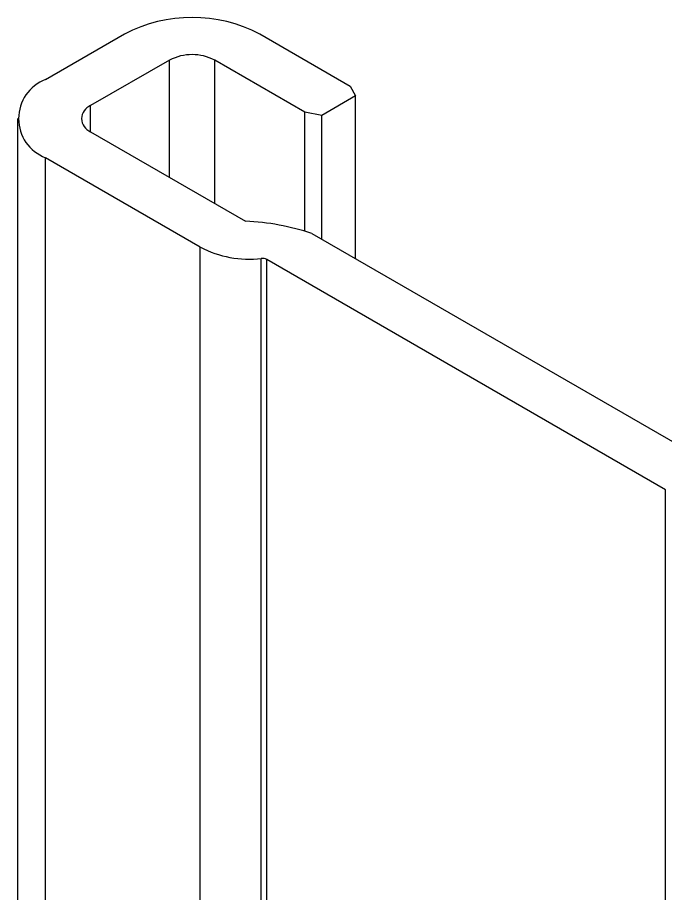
# Model space of a CAD drawing. Extents: x -976302 to -776254, y 5665 to 231437.
# Drawn here: x -788687.4 to -788585.2, y 89667.6 to 89805.7 of the extents above; entities that cross this region are included whole.
import ezdxf

# ---------------------------------------------------------------- set-up
doc = ezdxf.new("R2010")
doc.units = 0
doc.header["$LTSCALE"] = 1000
doc.header["$MEASUREMENT"] = 0
doc.layers.add('暖通', color=7, linetype='Continuous')

msp = doc.modelspace()

# ---------------------------------------------------------------- linework, layer by layer
at = {"layer": '暖通', "color": 7}
for p, q in [((-788682.98, 89795.9), (-788670.52, 89803.09)), ((-788682.98, 89795.9), (-788670.52, 89803.09)), ((-788649.17, 89803.09), (-788634.94, 89794.87)), ((-788649.17, 89803.09), (-788634.94, 89794.87)), ((-788663.41, 89798.98), (-788675.86, 89791.79)), ((-788663.41, 89798.98), (-788675.86, 89791.79)), ((-788663.41, 89780.49), (-788663.41, 89798.98)), ((-788663.41, 89780.49), (-788663.41, 89798.98)), ((-788642.06, 89790.76), (-788656.29, 89798.98)), ((-788656.29, 89776.38), (-788656.29, 89798.98)), ((-788642.06, 89790.76), (-788656.29, 89798.98)), ((-788656.29, 89776.38), (-788656.29, 89798.98)), ((-788634.94, 89794.87), (-788634.05, 89793.33)), ((-788634.94, 89794.87), (-788634.05, 89793.33)), ((-788634.05, 89793.33), (-788639.39, 89790.25)), ((-788634.05, 89793.33), (-788639.39, 89790.25)), ((-788634.05, 89767.65), (-788634.05, 89793.33)), ((-788634.05, 89767.65), (-788634.05, 89793.33)), ((-788675.86, 89787.68), (-788675.86, 89791.79)), ((-788675.86, 89787.68), (-788675.86, 89791.79)), ((-788639.39, 89790.25), (-788642.06, 89790.76)), ((-788642.06, 89771.99), (-788642.06, 89790.76)), ((-788639.39, 89790.25), (-788642.06, 89790.76)), ((-788642.06, 89771.99), (-788642.06, 89790.76)), ((-788687.4, 89789.74), (-788687.4, 88557.09)), ((-788687.4, 89789.74), (-788687.4, 88557.09)), ((-788639.39, 89770.74), (-788639.39, 89790.25)), ((-788639.39, 89770.74), (-788639.39, 89790.25)), ((-788675.86, 89787.68), (-788651.44, 89773.58)), ((-788675.86, 89787.68), (-788651.44, 89773.58)), ((-788658.56, 89769.48), (-788682.98, 89783.57)), ((-788682.98, 88550.93), (-788682.98, 89783.57)), ((-788658.56, 89769.48), (-788682.98, 89783.57)), ((-788682.98, 88550.93), (-788682.98, 89783.57)), ((-788640.95, 89771.63), (-788578.06, 89735.33)), ((-788640.95, 89771.63), (-788578.06, 89735.33)), ((-788658.56, 88536.83), (-788658.56, 89769.48)), ((-788658.56, 88536.83), (-788658.56, 89769.48)), ((-788648.94, 88535.04), (-788648.94, 89767.69)), ((-788648.94, 88535.04), (-788648.94, 89767.69)), ((-788585.17, 89731.22), (-788648.06, 89767.53)), ((-788648.06, 88534.88), (-788648.06, 89767.53)), ((-788585.17, 89731.22), (-788648.06, 89767.53)), ((-788648.06, 88534.88), (-788648.06, 89767.53)), ((-788585.17, 88498.58), (-788585.17, 89731.22)), ((-788585.17, 88498.58), (-788585.17, 89731.22))]:
    msp.add_line(p, q, dxfattribs=at)
for centre, radius, start, end in [((-788659.85, 89782.49), 23.2, 62.6097, 117.3903), ((-788659.85, 89782.49), 23.2, 62.6097, 117.3903), ((-788659.85, 89792.11), 7.73, 62.6097, 117.3903), ((-788659.85, 89792.11), 7.73, 62.6097, 117.3903), ((-788680.64, 89789.74), 6.59, 110.7834, 249.2166), ((-788680.64, 89789.74), 6.59, 110.7834, 249.2166), ((-788675.08, 89789.74), 2.2, 110.7834, 249.2166), ((-788675.08, 89789.74), 2.2, 110.7834, 249.2166), ((-788653.23, 89734.72), 38.9, 71.5881, 87.3585), ((-788653.23, 89734.72), 38.9, 71.5881, 87.3585), ((-788650.83, 89784.26), 16.68, 242.4176, 276.529), ((-788650.83, 89784.26), 16.68, 242.4176, 276.529), ((-788648.76, 89766.18), 1.52, 62.4176, 96.529), ((-788648.76, 89766.18), 1.52, 62.4176, 96.529)]:
    msp.add_arc(centre, radius, start, end, dxfattribs=at)

doc.saveas('drawing.dxf')
